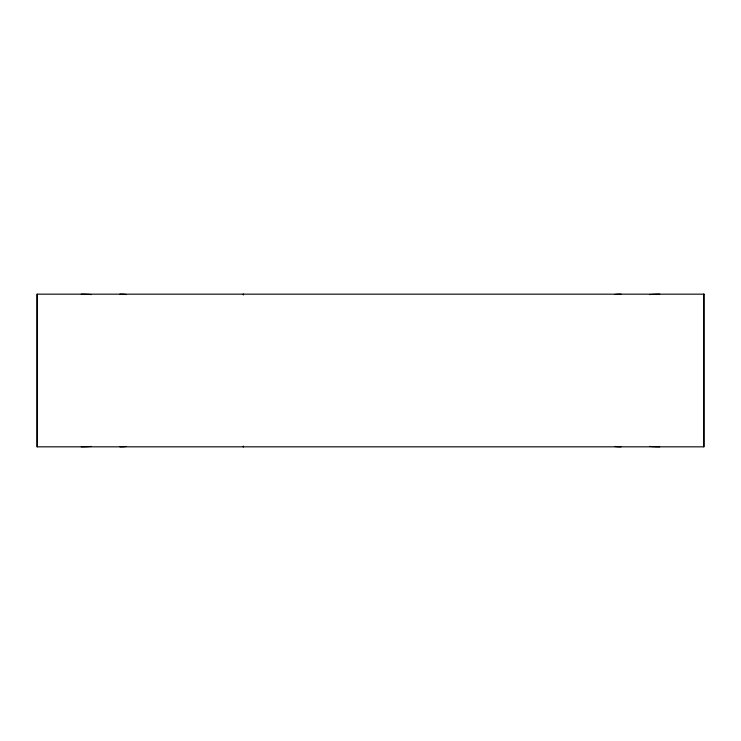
<?xml version="1.0" encoding="UTF-8"?>
<svg xmlns="http://www.w3.org/2000/svg" width="741" height="741" viewBox="0 0 741 741"><rect width="100%" height="100%" fill="white"/><g stroke="black" fill="none" stroke-linecap="round" stroke-linejoin="round"><path stroke-width="1.11" d="M703.783 294.168L703.783 446.832M37.217 294.168L37.217 446.832M659.74 446.814A27.676 2.834 5.9 0 1 649.588 446.434M614.567 294.557A27.676 2.834 5.9 0 1 621.014 294.177M621.014 446.814A27.676 2.834 -5.9 0 1 614.567 446.434M649.588 294.557A27.676 2.834 -5.9 0 1 659.74 294.177M91.412 446.434A27.676 2.834 -5.9 0 1 81.26 446.814M119.986 294.177A27.676 2.834 -5.9 0 1 126.433 294.557M126.433 446.434A27.676 2.834 5.9 0 1 119.986 446.814M81.26 294.177A27.676 2.834 5.9 0 1 91.412 294.557M243.28 446.23L243.28 446.832L243.28 446.23M703.95 294.168L37.05 294.168L37.05 446.832L703.95 446.832L703.95 294.168M243.28 294.77L243.28 294.168L243.28 294.77"/></g></svg>
